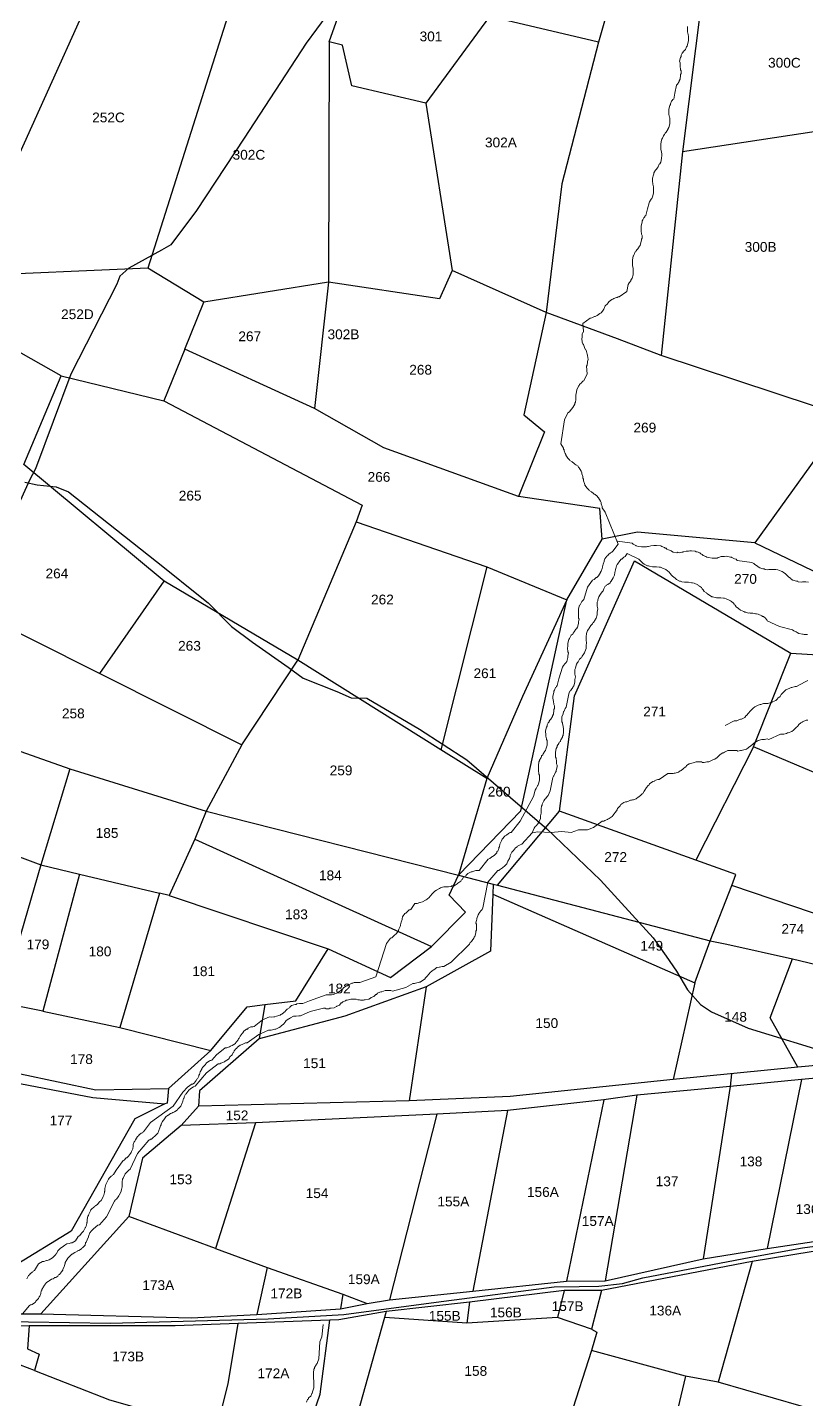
# Model space of a CAD drawing. Header units: inches. Extents: x -72 to 3350, y -615 to 1801.
# Drawn here: x 1417.4 to 1693, y 502.6 to 988.1 of the extents above; entities that cross this region are included whole.
import ezdxf
from ezdxf.enums import TextEntityAlignment as Align

# ---------------------------------------------------------------- set-up
doc = ezdxf.new("R2010")
doc.units = ezdxf.units.IN
doc.header["$LTSCALE"] = 15
doc.header["$MEASUREMENT"] = 0
for name, color, linetype in [('PLOT', 255, 'Continuous'), ('PLOT NO', 7, 'Continuous'), ('ROAD', 50, 'Continuous'), ('STREAM', 130, 'Continuous')]:
    doc.layers.add(name, color=color, linetype=linetype)
doc.styles.get("Standard").update_dxf_attribs({"font": 'arial.ttf'})

msp = doc.modelspace()

# ---------------------------------------------------------------- linework, layer by layer
at = {"layer": 'PLOT', "color": 0}
for points in [[(1728.92, 956.17), (1695.43, 854.18), (1641.6, 872.05), (1626.19, 877.9), (1600.93, 887.2), (1567.7, 902.04), (1563.16, 892.02), (1523.9, 897.9), (1479.81, 890.9), (1459.97, 902.92), (1394.92, 900.12), (1394.25, 899.43), (1353.3, 911.92), (1335.61, 912.68), (1301.44, 922.76), (1265.51, 933.02), (1225.94, 943.95), (1201.04, 949.88), (1221.44, 1012.3)], [(1442.89, 1006.29), (1394.92, 900.12)], [(1492.06, 1004.26), (1459.97, 902.92)], [(1558.35, 961.34), (1532.14, 967.41), (1528.86, 981.86), (1524.21, 982.98), (1531.46, 1003.68)], [(1624.46, 1000.62), (1619.49, 982.92), (1606.41, 932.69), (1600.93, 887.2)], [(1655.97, 998.58), (1649.11, 944.04), (1641.6, 872.05)], [(1619.49, 982.92), (1580.89, 991.93), (1558.35, 961.34), (1567.7, 902.04)], [(1524.21, 982.98), (1523.9, 897.9)], [(1728.92, 956.17), (1649.11, 944.04)], [(1523.9, 897.9), (1519.03, 853.25)], [(1674.74, 805.7), (1633.18, 809.54), (1620.69, 807.06), (1619.9, 817.9), (1591.08, 822.06), (1543.49, 839.3), (1519.03, 853.25), (1473.15, 874.29), (1479.81, 890.9)], [(1579.99, 722.3), (1563.71, 732.52), (1513.11, 764.25), (1465.82, 792.18), (1416.14, 833.43), (1429.3, 864.82), (1390.34, 886.91)], [(1600.93, 887.2), (1593.01, 850.97), (1600.28, 845), (1591.08, 822.06)], [(1473.15, 874.29), (1465.62, 855.99), (1535.81, 819), (1533.76, 813.1), (1579.91, 797.27), (1608.28, 785.54), (1620.69, 807.06)], [(1429.3, 864.82), (1465.62, 855.99)], [(1701.33, 842.75), (1674.74, 805.7), (1703.53, 791.86), (1724.58, 784.03), (1772.48, 797.5), (1798.9, 793.86), (1803.6, 795.71)], [(1533.76, 813.1), (1513.11, 764.25)], [(1579.91, 797.27), (1563.71, 732.52)], [(1658.92, 664.85), (1666.59, 684.42), (1667.99, 688.35), (1653.82, 693.47), (1605.61, 710.76), (1610.98, 751.57), (1632.21, 799.31), (1687.44, 766.67)], [(1443, 759.5), (1465.82, 792.18)], [(1394.62, 783.75), (1443, 759.5), (1493.26, 734.27), (1480.65, 710.75)], [(1569.9, 688.12), (1591.95, 710.92), (1608.28, 785.54), (1592.58, 751.33), (1579.99, 722.3), (1569.9, 688.12)], [(1493.26, 734.27), (1513.11, 764.25)], [(1734.77, 675.65), (1743.09, 704.42), (1674.21, 733.49), (1687.44, 766.67), (1723.89, 764.38)], [(1373.94, 746.43), (1432.48, 725.72), (1480.65, 710.75), (1569.9, 688.12), (1582.17, 684.98), (1583.72, 684.62), (1658.92, 664.85), (1664.86, 663.77), (1688.1, 658.51), (1727.48, 649.13)], [(1674.21, 733.49), (1653.82, 693.47)], [(1432.48, 725.72), (1422.12, 691.77), (1408, 642.93), (1401.55, 620.62)], [(1358.37, 715.56), (1338.63, 677.83), (1322.44, 646.15), (1401.55, 620.62), (1441.67, 612.2), (1467.35, 612.68), (1482.33, 626.04), (1495.1, 641.58), (1501.37, 642.41), (1512.4, 643.68), (1523.79, 662.03), (1545.86, 651.92), (1560.36, 662.84), (1572.41, 675.09), (1566.66, 681), (1569.9, 688.12)], [(1358.37, 715.56), (1422.12, 691.77), (1435.89, 688.46), (1464.11, 681.74)], [(1480.65, 710.75), (1476.63, 700.92), (1467.54, 680.92), (1464.11, 681.74), (1450.08, 634.23), (1482.33, 626.04)], [(1583.72, 684.62), (1605.61, 710.76)], [(1476.63, 700.92), (1560.36, 662.84)], [(1435.89, 688.46), (1422.9, 640.06), (1408, 642.93)], [(1582.17, 684.98), (1582.01, 681.42), (1581.23, 661.26)], [(1467.54, 680.92), (1523.79, 662.03)], [(1582.01, 681.42), (1653.5, 650.08), (1658.92, 664.85)], [(1731.02, 662.64), (1666.59, 684.42)], [(1581.23, 661.26), (1558.42, 648.57), (1529.67, 638.19), (1499.37, 630.26), (1478.31, 611.77), (1477.91, 606.36), (1471.83, 599.59), (1458.13, 587.95), (1453.34, 567.32), (1422.11, 532.88), (1475.33, 531.48), (1498.62, 532.68), (1528.15, 534.68), (1537.6, 536.54), (1545.52, 537.87), (1574.97, 540.92), (1608.16, 544.52), (1621.85, 544.63), (1656.45, 552.4), (1679.1, 556.08), (1774.13, 570.27)], [(1821.25, 598.12), (1774.09, 608.94), (1707.91, 621.82), (1689.95, 620.25), (1680.13, 637.7), (1688.1, 658.51)], [(1558.42, 648.57), (1552.45, 608.24)], [(1653.5, 650.08), (1645.8, 615.84)], [(1501.37, 642.41), (1499.37, 630.26)], [(1422.9, 640.06), (1450.08, 634.23)], [(1400.43, 617.14), (1440.56, 609.51), (1466.02, 607.18)], [(1790.5, 602.02), (1709.17, 617.45), (1691.22, 615.81), (1665.97, 613.36), (1632.94, 610.3), (1621.3, 608.69), (1587.22, 604.84), (1562.26, 603.53), (1498.15, 600.46), (1471.83, 599.59)], [(1689.95, 620.25), (1645.8, 615.84), (1588.19, 609.86), (1552.45, 608.24), (1477.91, 606.36)], [(1666.46, 617.89), (1665.97, 613.36)], [(1467.35, 612.68), (1466.87, 607.43), (1466.02, 607.18), (1455.36, 601.95), (1432.9, 562.17), (1412.52, 549.67), (1406.34, 537.94), (1405.64, 532.9), (1422.11, 532.88)], [(1665.97, 613.36), (1656.45, 552.4)], [(1691.22, 615.81), (1679.1, 556.08)], [(1621.3, 608.69), (1608.16, 544.52)], [(1632.94, 610.3), (1621.85, 544.63)], [(1562.26, 603.53), (1545.52, 537.87)], [(1587.22, 604.84), (1574.97, 540.92)], [(1498.15, 600.46), (1484.01, 556.07), (1453.34, 567.32)], [(1829.72, 564.03), (1828.09, 560.57), (1821.49, 561.14), (1774.94, 565.46), (1694.72, 554.85), (1673.76, 551.39), (1620.48, 541.13), (1607.27, 541.2), (1573.82, 537.03), (1544.37, 533.69), (1527.53, 530.81), (1492.01, 529.47), (1469.73, 528.7), (1418.08, 528.69), (1399.36, 528.56)], [(1484.01, 556.07), (1502.25, 549.36), (1498.62, 532.68)], [(1502.25, 549.36), (1529.05, 539.89), (1537.6, 536.54)], [(1673.76, 551.39), (1661.71, 508.8), (1650.23, 510.81), (1616.91, 519.98)], [(1529.05, 539.89), (1528.15, 534.68)], [(1620.48, 541.13), (1616.94, 527.46), (1618.8, 526.46), (1616.91, 519.98), (1609.26, 496.14), (1606.98, 483.37), (1605.18, 473.88), (1599.39, 454.83), (1598.17, 444.31), (1589.59, 418.98), (1582.89, 399.02), (1575.04, 401.75), (1565.1, 382.89), (1548.22, 388.46), (1533.46, 393.66)], [(1607.27, 541.2), (1604.92, 531.57)], [(1762.9, 540.16), (1733.46, 486.16), (1691.07, 500.2), (1661.71, 508.8)], [(1573.82, 537.03), (1572.82, 529.65)], [(1419.9, 512.86), (1446.41, 502.5), (1484.23, 491.73), (1514.15, 484.71), (1520.99, 504.49), (1524.4, 530.63)], [(1491.87, 529.45), (1488.37, 508.1), (1484.23, 491.73)], [(1544.37, 533.69), (1534.36, 498.36), (1529.67, 482.49), (1527.56, 471.57), (1522.67, 444.91), (1524.3, 428.06), (1525.66, 421.54), (1528.99, 413.53), (1499.15, 436.01)], [(1616.94, 527.46), (1604.92, 531.57), (1572.82, 529.65), (1543.84, 531.67)], [(1418.08, 528.69), (1417.45, 520.52), (1421.56, 518.68), (1419.9, 512.86), (1407.48, 517.57)], [(1650.23, 510.81), (1644.84, 487.94), (1642.38, 473.63), (1633.23, 452.92), (1626.23, 434.38)]]:
    msp.add_lwpolyline(points, dxfattribs=at)
at = {"layer": 'ROAD'}
for points in [[(1523.37, 992.42), (1516.03, 982.55), (1494.11, 948.85), (1477.28, 923.29), (1468.18, 911.18), (1464.81, 909.23), (1453.27, 902.93), (1450.16, 900.1), (1449.1, 897.26), (1432.83, 865.38), (1420.28, 831.86), (1418.18, 827.88), (1407.71, 804.84), (1384.47, 754.66), (1376.39, 739.89), (1371.3, 733.67), (1367.53, 728.59), (1364.72, 724.73), (1355.76, 713.56), (1353.48, 710.93), (1333.64, 679.25), (1320.29, 656.52), (1313.17, 644.46)], [(1416.47, 827.17), (1420.84, 826.21), (1427.55, 825.57), (1431.91, 823.76), (1465.93, 796.91), (1477.33, 787.65), (1481.37, 784.46), (1489.59, 776.12), (1497.04, 770.59), (1509.71, 761.76), (1514.96, 757.89), (1526.89, 753.1), (1532, 750.87), (1537.54, 750.76), (1556.1, 739.76), (1572.81, 728.91), (1601.17, 704.5), (1620.13, 686.39), (1638.78, 665.93), (1643.36, 659.44), (1646.98, 654.22), (1650.92, 647.52), (1655.52, 642.38), (1659.35, 639.72), (1672.34, 633.97), (1703.13, 624.59)], [(1390.8, 530.2), (1417.84, 530.12), (1446.79, 529.62), (1502.63, 531.13), (1529.3, 532.7), (1562.05, 537.09), (1603.78, 542.51), (1612.56, 542.61), (1619.58, 542.75), (1627.92, 543.71), (1635.08, 545.71), (1673.33, 552.92), (1691.61, 556.22), (1749.73, 564.09)]]:
    msp.add_lwpolyline(points, dxfattribs=at)
at = {"layer": 'STREAM', "color": 4, "lineweight": 0}
for points in [[(1417.22, 545.36), (1417.79, 546.49), (1418.16, 546.68), (1418.35, 547.06), (1419.11, 547.63), (1419.3, 547.82), (1419.49, 548.01), (1419.87, 548.2), (1421.38, 550.65), (1422.7, 551.41), (1423.27, 551.41), (1424.22, 551.79), (1424.4, 551.79), (1425.16, 551.98), (1426.3, 552.73), (1426.48, 552.92), (1426.67, 553.11), (1427.43, 553.87), (1427.62, 554.25), (1427.81, 554.44), (1428.19, 555.19), (1428.94, 555.95), (1429.13, 556.14), (1429.7, 556.52), (1430.65, 557.27), (1431.02, 557.46), (1431.4, 557.65), (1432.35, 557.84), (1432.73, 558.03), (1432.91, 558.03), (1433.29, 558.03), (1434.43, 558.79), (1435.37, 560.3), (1435.94, 560.68), (1436.51, 561.43), (1436.7, 561.62), (1437.26, 562.19), (1437.83, 563.32), (1438.02, 563.51), (1438.21, 563.89), (1438.4, 564.84), (1438.4, 565.22), (1438.59, 565.4), (1438.59, 566.35), (1438.78, 567.48), (1438.97, 567.67), (1439.16, 568.24), (1439.72, 569.38), (1439.91, 569.75), (1440.1, 569.94), (1440.86, 570.7), (1441.24, 570.89), (1441.42, 571.08), (1441.61, 571.27), (1442.18, 571.65), (1442.75, 572.4), (1442.94, 572.59), (1443.5, 572.97), (1444.07, 574.1), (1444.26, 574.48), (1444.45, 574.86), (1444.64, 575.81), (1444.64, 576.18), (1444.83, 576.37), (1444.83, 577.32), (1445.02, 578.26), (1445.21, 578.64), (1445.4, 579.21), (1445.96, 580.34), (1446.15, 580.53), (1446.34, 580.91), (1447.1, 581.67), (1447.48, 581.86), (1447.67, 582.05), (1447.85, 582.24), (1448.8, 583.75), (1451.26, 587.15), (1451.64, 587.34), (1452.39, 588.1), (1452.58, 588.1), (1453.15, 588.66), (1453.91, 589.61), (1454.09, 589.99), (1454.28, 590.37), (1454.66, 591.31), (1454.66, 591.69), (1454.85, 591.88), (1454.85, 592.83), (1455.23, 593.77), (1455.42, 593.96), (1455.61, 594.53), (1456.36, 595.66), (1456.74, 595.85), (1456.93, 596.23), (1457.69, 596.8), (1458.07, 596.99), (1458.26, 597.17), (1458.44, 597.36), (1460.9, 600.58), (1469.03, 606.44), (1472.44, 611.36), (1474.14, 613.25), (1474.71, 613.63), (1475.46, 614.19), (1475.84, 614.19), (1476.41, 614.57), (1477.17, 615.52), (1477.36, 615.9), (1477.54, 616.09), (1478.11, 617.03), (1478.11, 617.41), (1478.3, 617.6), (1478.49, 618.54), (1479.06, 619.49), (1479.06, 619.68), (1479.44, 620.25), (1480.38, 621.19), (1480.57, 621.38), (1480.76, 621.76), (1481.7, 622.33), (1482.08, 622.52), (1482.27, 622.52), (1482.65, 622.7), (1484.35, 624.6), (1487.38, 627.05), (1487.95, 627.05), (1488.89, 627.43), (1489.27, 627.62), (1489.84, 627.81), (1490.97, 628.57), (1491.16, 628.94), (1491.35, 629.13), (1491.92, 629.89), (1492.11, 630.27), (1492.29, 630.46), (1492.67, 631.21), (1493.43, 632.16), (1493.62, 632.35), (1494, 632.92), (1494.94, 633.67), (1495.32, 633.67), (1495.51, 634.05), (1496.46, 634.43), (1496.83, 634.43), (1497.21, 634.43), (1497.59, 634.62), (1500.62, 636.89), (1503.07, 638.02), (1503.64, 637.83), (1504.59, 638.02), (1504.96, 638.02), (1505.53, 638.21), (1506.86, 638.59), (1507.05, 638.78), (1507.42, 638.97), (1508.18, 639.54), (1508.56, 639.91), (1508.75, 640.1), (1509.31, 640.67), (1510.07, 641.24), (1510.26, 641.43), (1510.83, 641.99), (1512.15, 642.37), (1512.53, 642.37), (1512.72, 642.56), (1513.66, 642.75), (1514.04, 642.75), (1514.42, 642.75), (1514.8, 642.75), (1517.26, 643.7), (1523.12, 645.78), (1523.69, 645.78), (1524.63, 645.78), (1525.01, 645.78), (1525.58, 645.96), (1526.9, 646.34), (1527.09, 646.53), (1527.47, 646.72), (1528.23, 647.29), (1528.6, 647.48), (1528.79, 647.67), (1529.36, 648.42), (1530.31, 648.99), (1530.49, 648.99), (1531.06, 649.37), (1532.2, 649.94), (1532.57, 649.94), (1532.95, 650.13), (1533.9, 650.13), (1534.28, 650.13), (1534.65, 650.13), (1535.03, 650.13), (1540.71, 652.21), (1544.49, 663.93), (1545.81, 665.82), (1546.38, 666.01), (1547.14, 666.77), (1547.33, 666.96), (1547.89, 667.33), (1548.65, 668.47), (1548.65, 668.66), (1548.84, 669.04), (1549.22, 669.98), (1549.41, 670.36), (1549.41, 670.55), (1549.59, 671.49), (1549.97, 672.44), (1549.97, 672.63), (1550.16, 673.39), (1550.92, 674.52), (1551.3, 674.71), (1551.49, 674.9), (1552.24, 675.65), (1552.43, 675.84), (1552.81, 675.84), (1553, 676.03), (1554.51, 678.11), (1554.7, 678.11), (1555.27, 678.11), (1556.21, 678.49), (1556.4, 678.49), (1557.16, 678.68), (1558.29, 679.25), (1558.48, 679.44), (1558.86, 679.63), (1559.62, 680.38), (1559.81, 680.57), (1560, 680.76), (1560.56, 681.52), (1561.32, 682.27), (1561.51, 682.46), (1562.08, 682.84), (1563.21, 683.41), (1563.59, 683.6), (1563.78, 683.79), (1564.72, 683.98), (1565.1, 683.98), (1565.48, 683.98), (1565.86, 683.98), (1566.43, 683.98), (1567.37, 684.16), (1567.56, 684.35), (1568.32, 684.35), (1569.45, 685.11), (1569.64, 685.3), (1570.02, 685.49), (1570.77, 686.06), (1570.96, 686.43), (1571.15, 686.62), (1571.72, 687.38), (1572.48, 687.95), (1572.67, 688.14), (1573.23, 688.7), (1574.37, 689.27), (1574.75, 689.27), (1574.94, 689.46), (1576.07, 689.84), (1576.26, 689.84), (1576.64, 689.84), (1577.02, 689.84), (1577.2, 689.84), (1580.42, 693.81), (1580.99, 694), (1581.74, 694.57), (1581.93, 694.75), (1582.5, 695.13), (1583.44, 696.08), (1583.44, 696.46), (1583.82, 696.65), (1584.2, 697.59), (1584.2, 697.97), (1584.39, 698.16), (1584.58, 699.1), (1584.96, 700.05), (1585.15, 700.24), (1585.34, 700.81), (1586.28, 701.94), (1586.47, 702.13), (1586.85, 702.32), (1587.61, 702.89), (1587.98, 703.08), (1588.17, 703.26), (1588.55, 703.26), (1591.77, 707.24), (1596.49, 715.93), (1597.06, 718.2), (1597.44, 718.77), (1597.82, 719.72), (1598.01, 719.91), (1598.2, 720.47), (1598.57, 721.8), (1598.57, 722.18), (1598.57, 722.36), (1598.57, 723.5), (1598.38, 723.88), (1598.38, 724.07), (1598.2, 725.01), (1598.2, 725.96), (1598.2, 726.34), (1598.2, 726.9), (1598.38, 728.23), (1598.57, 728.61), (1598.57, 728.79), (1599.14, 729.74), (1599.33, 730.12), (1599.33, 730.31), (1599.71, 730.69), (1599.9, 731.06), (1600.46, 732.01), (1600.65, 732.2), (1600.84, 732.77), (1601.22, 734.09), (1601.22, 734.47), (1601.22, 734.85), (1601.22, 735.79), (1601.03, 736.17), (1601.03, 736.36), (1600.84, 737.3), (1600.84, 738.25), (1600.65, 738.63), (1600.65, 739.2), (1601.03, 740.52), (1601.22, 740.9), (1601.22, 741.28), (1601.6, 742.03), (1601.98, 742.41), (1601.98, 742.6), (1602.17, 742.98), (1602.54, 743.36), (1603.11, 744.3), (1603.11, 744.49), (1603.49, 745.06), (1603.68, 746.38), (1603.68, 746.76), (1603.87, 747.14), (1603.87, 748.08), (1603.68, 748.46), (1603.68, 748.65), (1603.49, 749.6), (1603.3, 750.73), (1603.3, 750.92), (1603.3, 751.49), (1603.68, 752.81), (1603.68, 753.19), (1603.87, 753.57), (1604.25, 754.51), (1604.44, 754.7), (1604.63, 754.89), (1604.81, 755.27), (1605.38, 757.54), (1606.71, 761.7), (1607.08, 762.27), (1607.65, 763.02), (1607.84, 763.21), (1608.22, 763.78), (1608.6, 765.1), (1608.6, 765.48), (1608.6, 765.67), (1608.79, 766.8), (1608.6, 767.18), (1608.6, 767.37), (1608.41, 768.32), (1608.6, 769.26), (1608.6, 769.64), (1608.6, 770.21), (1608.97, 771.53), (1609.16, 771.91), (1609.35, 772.1), (1609.73, 773.05), (1610.11, 773.23), (1610.3, 773.42), (1610.49, 773.8), (1610.87, 774.18), (1611.43, 775.13), (1611.62, 775.31), (1612, 775.88), (1612.38, 777.21), (1612.38, 777.4), (1612.38, 777.77), (1612.57, 778.72), (1612.38, 779.1), (1612.38, 779.48), (1612.38, 780.42), (1612.38, 781.37), (1612.38, 781.56), (1612.38, 782.31), (1612.76, 783.64), (1612.95, 783.82), (1613.13, 784.2), (1613.51, 784.96), (1613.89, 785.34), (1614.08, 785.53), (1614.27, 785.72), (1615.59, 790.07), (1617.3, 792.52), (1617.86, 792.71), (1618.62, 793.47), (1618.81, 793.47), (1619.38, 794.04), (1620.13, 795.17), (1620.13, 795.36), (1620.32, 795.74), (1620.7, 796.68), (1620.89, 797.06), (1620.89, 797.25), (1621.08, 798.2), (1621.46, 799.14), (1621.46, 799.33), (1621.64, 800.09), (1622.4, 801.03), (1622.78, 801.22), (1622.97, 801.6), (1623.72, 802.17), (1624.1, 802.36), (1624.29, 802.55), (1624.48, 802.74), (1626.37, 805.19), (1621.83, 816.54), (1620.7, 818.05), (1620.7, 818.62), (1620.32, 819.57), (1620.32, 819.94), (1620.13, 820.51), (1619.38, 821.65), (1619.19, 821.84), (1619, 822.21), (1618.24, 822.78), (1617.86, 822.97), (1617.67, 823.16), (1616.92, 823.73), (1616.16, 824.29), (1615.97, 824.48), (1615.4, 825.05), (1614.65, 826.18), (1614.65, 826.37), (1614.46, 826.75), (1614.08, 827.7), (1614.08, 828.08), (1614.08, 828.27), (1613.89, 828.64), (1613.89, 829.21), (1613.51, 830.16), (1613.51, 830.53), (1613.32, 831.1), (1612.57, 832.24), (1612.38, 832.43), (1612.19, 832.8), (1611.43, 833.37), (1611.05, 833.56), (1610.87, 833.75), (1610.11, 834.32), (1609.35, 834.88), (1609.16, 835.07), (1608.6, 835.64), (1607.84, 836.78), (1607.84, 836.96), (1607.65, 837.34), (1607.27, 838.29), (1607.27, 838.67), (1607.08, 838.86), (1607.08, 839.23), (1606.14, 840.75), (1607.46, 849.26), (1608.6, 851.71), (1609.16, 852.09), (1609.73, 852.85), (1609.92, 853.04), (1610.3, 853.61), (1611.05, 854.74), (1611.05, 855.12), (1611.24, 855.5), (1611.43, 856.44), (1611.43, 856.82), (1611.43, 857.01), (1611.43, 857.96), (1611.62, 859.09), (1611.62, 859.28), (1611.81, 859.85), (1612.38, 861.17), (1612.57, 861.36), (1612.76, 861.74), (1613.51, 862.49), (1613.7, 862.68), (1613.89, 862.87), (1614.27, 863.06), (1615.4, 865.52), (1615.22, 868.17), (1615.4, 868.55), (1615.59, 869.68), (1615.59, 869.87), (1615.78, 870.63), (1615.59, 871.95), (1615.59, 872.14), (1615.4, 872.52), (1615.22, 873.46), (1615.03, 873.84), (1614.84, 874.03), (1614.46, 874.79), (1614.08, 875.92), (1613.89, 876.11), (1613.7, 876.68), (1613.51, 878), (1613.7, 878.38), (1613.7, 878.76), (1613.7, 879.7), (1613.89, 880.08), (1614.08, 880.27), (1614.08, 880.65), (1613.89, 883.3), (1616.54, 885.19), (1617.11, 885.38), (1618.05, 885.75), (1618.24, 885.75), (1619, 886.13), (1619.94, 886.89), (1620.32, 887.08), (1620.51, 887.27), (1621.08, 888.02), (1621.27, 888.4), (1621.46, 888.59), (1621.83, 889.54), (1622.59, 890.29), (1622.78, 890.48), (1623.16, 891.05), (1624.1, 891.81), (1624.48, 891.99), (1624.86, 892.18), (1625.81, 892.56), (1625.99, 892.56), (1626.37, 892.75), (1626.75, 892.75), (1629.4, 894.64), (1629.97, 897.1), (1630.34, 897.67), (1630.91, 898.42), (1630.91, 898.61), (1631.29, 899.37), (1631.67, 900.5), (1631.67, 900.88), (1631.67, 901.26), (1631.67, 902.21), (1631.67, 902.58), (1631.67, 902.96), (1631.48, 903.72), (1631.48, 904.85), (1631.48, 905.04), (1631.48, 905.8), (1631.67, 907.12), (1631.86, 907.31), (1632.05, 907.69), (1632.42, 908.64), (1632.61, 908.83), (1632.8, 909.01), (1632.99, 909.39), (1633.37, 909.77), (1633.94, 910.72), (1634.13, 910.91), (1634.32, 911.47), (1634.69, 912.8), (1634.69, 913.17), (1634.88, 913.55), (1634.88, 914.5), (1634.69, 914.88), (1634.69, 915.07), (1634.5, 916.01), (1634.5, 916.96), (1634.5, 917.34), (1634.5, 917.9), (1634.88, 919.23), (1634.88, 919.6), (1635.07, 919.98), (1635.45, 920.74), (1635.83, 921.12), (1635.83, 921.31), (1636.21, 921.5), (1636.77, 923.95), (1637.34, 926.03), (1637.53, 926.41), (1638.1, 927.36), (1638.29, 927.55), (1638.48, 928.11), (1638.85, 929.44), (1638.85, 929.82), (1638.85, 930.19), (1638.85, 931.14), (1638.85, 931.52), (1638.85, 931.71), (1638.66, 932.65), (1638.48, 933.79), (1638.48, 933.98), (1638.48, 934.73), (1638.85, 935.87), (1639.04, 936.25), (1639.04, 936.62), (1639.61, 937.57), (1639.8, 937.76), (1639.99, 937.95), (1640.18, 938.33), (1640.56, 938.7), (1640.93, 939.65), (1641.12, 939.84), (1641.5, 940.41), (1641.69, 941.73), (1641.69, 942.11), (1641.88, 942.49), (1641.88, 943.43), (1641.69, 943.81), (1641.69, 944), (1641.5, 944.95), (1641.5, 945.89), (1641.5, 946.27), (1641.5, 946.84), (1641.69, 948.16), (1641.88, 948.54), (1642.07, 948.92), (1642.45, 949.67), (1642.64, 950.05), (1642.82, 950.24), (1643.01, 950.62), (1643.39, 951), (1643.96, 951.94), (1643.96, 952.13), (1644.34, 952.7), (1644.72, 954.02), (1644.72, 954.4), (1644.72, 954.59), (1644.72, 955.72), (1644.72, 956.1), (1644.53, 956.29), (1644.34, 957.24), (1644.34, 958.18), (1644.34, 958.56), (1644.34, 959.13), (1644.72, 960.45), (1644.91, 960.83), (1644.91, 961.02), (1645.28, 961.96), (1645.66, 962.34), (1645.66, 962.53), (1646.04, 962.72), (1646.42, 964.8), (1646.99, 967.64), (1647.36, 968.02), (1647.93, 968.96), (1647.93, 969.15), (1648.31, 969.72), (1648.5, 971.04), (1648.5, 971.42), (1648.69, 971.8), (1648.69, 972.74), (1648.5, 973.12), (1648.5, 973.31), (1648.31, 974.26), (1648.31, 975.2), (1648.31, 975.58), (1648.12, 976.15), (1648.5, 977.47), (1648.69, 977.85), (1648.69, 978.23), (1649.07, 978.98), (1649.44, 979.36), (1649.44, 979.55), (1649.82, 979.93), (1650.2, 980.31), (1650.58, 981.25), (1650.77, 981.44), (1650.96, 982.01), (1651.33, 983.33), (1651.33, 983.71), (1651.33, 984.09), (1651.33, 985.04), (1651.15, 985.41), (1651.15, 985.6), (1650.96, 986.55), (1650.96, 987.49), (1650.96, 987.87), (1650.96, 988.44)], [(1626.18, 806.33), (1631.29, 805.57), (1631.67, 805.19), (1632.61, 804.82), (1632.8, 804.63), (1633.56, 804.44), (1634.69, 804.25), (1635.07, 804.25), (1635.45, 804.25), (1636.4, 804.25), (1636.77, 804.44), (1637.15, 804.44), (1637.91, 804.63), (1639.04, 804.82), (1639.23, 804.82), (1639.99, 804.82), (1641.31, 804.63), (1641.5, 804.63), (1641.88, 804.44), (1642.82, 804.06), (1643.01, 803.87), (1643.39, 803.87), (1643.58, 803.49), (1644.15, 803.3), (1645.09, 802.92), (1645.28, 802.74), (1645.85, 802.36), (1647.17, 802.17), (1647.55, 802.36), (1647.93, 802.17), (1648.88, 802.36), (1649.25, 802.36), (1649.44, 802.55), (1650.39, 802.74), (1651.33, 802.74), (1651.71, 802.92), (1652.28, 802.92), (1653.6, 802.74), (1653.98, 802.55), (1654.36, 802.55), (1655.31, 802.17), (1655.5, 801.98), (1655.68, 801.79), (1656.06, 801.6), (1656.44, 801.22), (1657.39, 800.84), (1657.76, 800.66), (1658.33, 800.47), (1659.66, 800.28), (1660.03, 800.28), (1660.22, 800.28), (1661.36, 800.28), (1661.74, 800.47), (1661.92, 800.47), (1662.87, 800.84), (1663.82, 800.84), (1664.01, 800.84), (1664.76, 801.03), (1666.09, 800.66), (1666.46, 800.66), (1666.65, 800.47), (1667.6, 800.09), (1667.98, 799.9), (1668.17, 799.9), (1668.54, 799.52), (1673.65, 798.76), (1674.41, 798.39), (1674.78, 798.01), (1675.73, 797.44), (1675.92, 797.25), (1676.49, 796.87), (1677.62, 796.49), (1678, 796.49), (1678.38, 796.31), (1679.32, 796.12), (1679.7, 796.31), (1680.08, 796.31), (1680.84, 796.31), (1681.97, 796.31), (1682.16, 796.31), (1682.92, 796.12), (1684.05, 795.74), (1684.43, 795.55), (1684.81, 795.36), (1685.56, 794.79), (1685.75, 794.6), (1685.94, 794.41), (1686.32, 794.04), (1686.7, 793.66), (1687.45, 793.09), (1687.64, 792.9), (1688.21, 792.52), (1689.53, 792.15), (1689.91, 792.15), (1690.1, 791.96), (1691.24, 791.77), (1691.61, 791.96), (1691.8, 791.96), (1692.75, 791.96), (1693.7, 791.77)], [(1693.32, 773.23), (1692.18, 773.23), (1691.8, 773.42), (1691.61, 773.42), (1690.29, 773.61), (1689.72, 773.99), (1689.35, 774.18), (1688.59, 774.56), (1688.02, 774.94), (1683.48, 776.07), (1679.13, 778.15), (1678.94, 778.53), (1678.76, 778.72), (1678.57, 778.91), (1677.81, 779.66), (1677.43, 779.66), (1677.24, 779.85), (1675.92, 780.42), (1675.35, 780.61), (1674.97, 780.61), (1674.03, 780.8), (1673.08, 780.8), (1672.89, 780.99), (1672.51, 780.8), (1671.57, 781.18), (1671.19, 781.18), (1670.81, 781.37), (1669.68, 781.93), (1669.11, 782.31), (1668.92, 782.5), (1668.17, 783.07), (1667.79, 783.64), (1667.6, 783.82), (1667.41, 784.01), (1667.22, 784.39), (1666.46, 784.96), (1666.09, 785.15), (1665.9, 785.34), (1664.57, 785.9), (1664.01, 786.09), (1663.63, 786.09), (1662.68, 786.28), (1661.74, 786.28), (1661.55, 786.28), (1661.17, 786.28), (1660.22, 786.47), (1659.84, 786.66), (1659.47, 786.66), (1658.33, 787.42), (1657.76, 787.8), (1657.58, 787.99), (1656.82, 788.55), (1656.44, 789.12), (1656.25, 789.31), (1656.06, 789.5), (1655.87, 789.88), (1655.12, 790.44), (1654.74, 790.63), (1654.55, 790.82), (1653.23, 791.39), (1652.66, 791.58), (1652.28, 791.58), (1651.33, 791.77), (1650.39, 791.77), (1650.2, 791.77), (1649.82, 791.77), (1648.88, 791.96), (1648.5, 792.15), (1648.12, 792.15), (1646.99, 792.71), (1646.42, 793.28), (1646.23, 793.47), (1645.47, 794.04), (1645.09, 794.41), (1644.91, 794.79), (1644.72, 794.98), (1644.53, 795.17), (1643.77, 795.93), (1643.39, 796.12), (1643.2, 796.31), (1641.88, 796.87), (1641.31, 797.06), (1640.93, 797.06), (1639.99, 797.25), (1639.04, 797.25), (1638.85, 797.25), (1638.48, 797.25), (1637.53, 797.44), (1637.15, 797.63), (1636.77, 797.63), (1635.64, 798.2), (1635.07, 798.58), (1634.88, 798.76), (1634.13, 799.52), (1633.75, 799.9), (1629.59, 801.98), (1628.83, 800.84), (1628.45, 800.66), (1627.7, 799.9), (1627.51, 799.9), (1626.94, 799.33), (1626.18, 798.2), (1625.99, 798.01), (1625.81, 797.63), (1625.62, 796.68), (1625.43, 796.31), (1625.43, 796.12), (1625.24, 795.17), (1625.05, 794.23), (1624.86, 793.85), (1624.67, 793.28), (1623.91, 792.15), (1623.72, 791.96), (1623.54, 791.58), (1622.78, 791.01), (1622.4, 790.82), (1622.21, 790.63), (1621.83, 790.44), (1621.27, 789.5), (1621.08, 788.74), (1620.7, 788.36), (1620.13, 787.61), (1619.94, 787.23), (1619.56, 786.66), (1619.19, 785.53), (1619.19, 785.15), (1619, 784.77), (1619, 783.82), (1619, 783.45), (1619, 783.26), (1619.19, 782.31), (1619, 781.18), (1619, 780.99), (1619, 780.23), (1618.62, 779.1), (1618.43, 778.72), (1618.24, 778.53), (1617.67, 777.58), (1617.48, 777.4), (1617.3, 777.02), (1617.11, 776.83), (1616.73, 776.45), (1616.16, 775.5), (1615.97, 775.31), (1615.59, 774.75), (1615.22, 773.61), (1615.22, 773.23), (1615.03, 772.86), (1615.03, 771.91), (1615.03, 771.53), (1615.03, 771.15), (1615.22, 770.4), (1615.03, 769.26), (1615.03, 769.07), (1615.03, 768.32), (1614.65, 767.18), (1614.46, 766.8), (1614.27, 766.43), (1613.7, 765.67), (1613.51, 765.29), (1613.32, 765.1), (1613.13, 764.91), (1612.76, 764.54), (1612.19, 763.59), (1612, 763.4), (1611.62, 762.83), (1611.24, 761.51), (1611.24, 761.32), (1611.05, 760.94), (1611.05, 760), (1611.05, 759.62), (1611.05, 759.24), (1611.24, 758.3), (1611.05, 757.35), (1611.05, 757.16), (1611.05, 756.4), (1610.68, 755.08), (1610.49, 754.89), (1610.3, 754.51), (1609.73, 753.76), (1609.54, 753.38), (1609.35, 753.19), (1609.16, 753), (1608.97, 752.24), (1608.03, 747.52), (1607.65, 747.14), (1607.27, 746.19), (1607.08, 746), (1606.89, 745.25), (1606.52, 744.11), (1606.52, 743.73), (1606.52, 743.36), (1606.52, 742.41), (1606.71, 742.03), (1606.71, 741.65), (1606.89, 740.9), (1607.08, 739.76), (1607.08, 739.57), (1607.08, 738.82), (1606.89, 737.49), (1606.71, 737.3), (1606.71, 736.93), (1606.14, 735.98), (1605.95, 735.79), (1605.95, 735.41), (1605.57, 735.22), (1605.38, 734.66), (1604.81, 733.9), (1604.81, 733.52), (1604.44, 732.95), (1604.25, 731.63), (1604.25, 731.25), (1604.25, 731.06), (1604.25, 729.93), (1604.44, 729.55), (1604.44, 729.36), (1604.63, 728.42), (1604.63, 727.47), (1604.81, 727.09), (1604.81, 726.52), (1604.44, 725.2), (1604.44, 724.82), (1604.25, 724.63), (1603.87, 723.69), (1603.68, 723.31), (1603.49, 723.12), (1603.3, 722.74), (1602.36, 718.02), (1601.6, 716.31), (1601.22, 715.93), (1600.65, 715.18), (1600.46, 714.99), (1600.09, 714.42), (1599.52, 713.29), (1599.52, 712.91), (1599.33, 712.53), (1599.14, 711.59), (1599.14, 711.21), (1599.14, 711.02), (1599.14, 710.07), (1598.95, 709.13), (1598.95, 708.75), (1598.95, 708.18), (1598.38, 706.86), (1598.2, 706.67), (1598.01, 706.29), (1597.44, 705.53), (1597.06, 705.34), (1596.87, 705.16), (1596.68, 704.78), (1595.93, 703.08)], [(1693.51, 756.97), (1692.56, 756.59), (1689.53, 754.89), (1688.97, 754.89), (1687.83, 754.51), (1687.64, 754.51), (1687.08, 754.32), (1685.75, 753.76), (1685.56, 753.57), (1685.37, 753.38), (1684.62, 752.62), (1684.24, 752.24), (1684.05, 752.05), (1683.67, 751.3), (1682.92, 750.73), (1682.73, 750.54), (1682.16, 749.97), (1681.02, 749.41), (1680.65, 749.22), (1680.46, 749.22), (1679.32, 748.84), (1678.94, 748.84), (1678.76, 748.84), (1678.38, 748.84), (1677.81, 748.84), (1676.86, 748.46), (1676.68, 748.46), (1675.92, 748.27), (1674.78, 747.71), (1674.6, 747.52), (1674.22, 747.33), (1673.46, 746.57), (1673.27, 746.38), (1673.08, 746.19), (1672.51, 745.44), (1671.76, 744.68), (1671.57, 744.49), (1671.19, 743.92), (1670.06, 743.36), (1669.68, 743.36), (1669.3, 743.17), (1668.35, 742.79), (1667.98, 742.79), (1667.79, 742.79), (1667.41, 742.79), (1664.19, 741.09)], [(1693.51, 742.98), (1692.94, 742.98), (1691.61, 742.41), (1691.43, 742.22), (1691.05, 742.03), (1690.29, 741.46), (1690.1, 741.09), (1689.91, 740.9), (1689.35, 740.33), (1688.59, 739.57), (1688.4, 739.38), (1687.83, 739.01), (1686.51, 738.44), (1686.32, 738.44), (1685.94, 738.25), (1685, 738.06), (1684.62, 738.06), (1684.24, 738.06), (1683.86, 738.06), (1679.7, 736.17), (1679.13, 736.36), (1678.19, 736.17), (1677.81, 736.17), (1677.24, 736.17), (1675.92, 735.79), (1675.54, 735.6), (1675.35, 735.41), (1674.41, 734.85), (1674.22, 734.66), (1674.03, 734.47), (1673.27, 733.9), (1672.51, 733.33), (1672.33, 733.14), (1671.76, 732.77), (1670.43, 732.39), (1670.06, 732.2), (1669.68, 732.2), (1668.73, 732.01), (1668.35, 732.2), (1668.17, 732.2), (1667.79, 732.2), (1667.22, 732.2), (1666.09, 732.2), (1665.9, 732.2), (1665.14, 732.2), (1664.01, 731.63), (1663.63, 731.44), (1663.44, 731.44), (1662.49, 730.87), (1662.3, 730.69), (1662.11, 730.5), (1661.36, 729.74), (1660.6, 729.17), (1660.41, 729.17), (1659.66, 728.79), (1658.52, 728.23), (1658.14, 728.23), (1657.76, 728.23), (1656.82, 728.04), (1656.44, 728.04), (1656.25, 728.04), (1655.87, 728.23), (1655.31, 728.23), (1654.17, 728.23), (1653.98, 728.23), (1653.23, 728.04), (1652.09, 727.66), (1651.71, 727.47), (1651.52, 727.47), (1650.58, 726.9), (1650.39, 726.52), (1650.2, 726.52), (1649.44, 725.77), (1648.69, 725.2), (1648.31, 725.01), (1647.74, 724.63), (1646.61, 724.26), (1646.23, 724.26), (1645.85, 724.07), (1644.91, 724.07), (1644.53, 724.07), (1644.34, 724.07), (1643.96, 724.07), (1640.93, 721.99), (1640.37, 721.99), (1639.42, 721.61), (1639.23, 721.42), (1638.66, 721.23), (1637.53, 720.47), (1637.34, 720.1), (1636.96, 719.91), (1636.4, 719.15), (1636.21, 718.77), (1636.02, 718.58), (1635.64, 717.83), (1635.07, 717.07), (1634.88, 716.88), (1634.32, 716.31), (1633.37, 715.56), (1632.99, 715.37), (1632.8, 715.18), (1631.86, 714.8), (1631.48, 714.8), (1631.1, 714.61), (1630.72, 714.61), (1630.34, 714.42), (1629.4, 714.04), (1629.02, 714.04), (1628.45, 713.85), (1627.32, 713.1), (1627.13, 712.72), (1626.94, 712.53), (1626.18, 711.77), (1625.99, 711.4), (1625.99, 711.21), (1625.43, 710.45), (1624.86, 709.69), (1624.67, 709.32), (1624.29, 708.94), (1623.16, 708.18), (1622.78, 707.99), (1622.59, 707.8), (1621.64, 707.42), (1621.27, 707.24), (1621.08, 707.24), (1620.7, 707.24), (1617.67, 704.97), (1615.59, 704.21), (1612.38, 704.21), (1609.73, 703.26), (1606.52, 703.64), (1602.54, 703.26), (1598.01, 703.45), (1595.93, 703.08), (1592.33, 699.1), (1591.77, 698.92), (1590.82, 698.35), (1590.63, 698.16), (1590.06, 697.78), (1589.31, 696.83), (1589.12, 696.65), (1588.74, 696.27), (1588.36, 695.32), (1588.17, 695.13), (1588.17, 694.75), (1587.98, 694), (1587.42, 693.05), (1587.23, 692.86), (1587.04, 692.11), (1586.09, 691.16), (1585.71, 690.97), (1585.53, 690.78), (1584.77, 690.22), (1584.39, 690.03), (1584.2, 689.84), (1583.82, 689.84), (1580.23, 685.68), (1578.53, 676.6), (1578.34, 676.03), (1577.96, 675.65), (1577.39, 674.9), (1577.2, 674.71), (1576.83, 674.14), (1576.45, 672.82), (1576.45, 672.44), (1576.26, 672.25), (1576.07, 671.12), (1576.26, 670.74), (1576.26, 670.55), (1576.26, 669.6), (1576.26, 668.66), (1576.07, 668.28), (1576.07, 667.71), (1575.69, 666.39), (1575.5, 666.2), (1575.31, 665.82), (1574.75, 665.06), (1574.56, 664.69), (1574.37, 664.5), (1573.99, 664.31), (1573.8, 663.74), (1567.37, 657.31), (1564.72, 655.8), (1564.16, 655.8), (1563.21, 655.61), (1563.02, 655.61), (1562.26, 655.42), (1561.13, 654.66), (1560.94, 654.47), (1560.56, 654.29), (1559.81, 653.53), (1559.62, 653.34), (1559.43, 653.15), (1558.86, 652.39), (1558.1, 651.64), (1558.1, 651.45), (1557.54, 651.07), (1556.4, 650.31), (1556.02, 650.31), (1555.65, 650.13), (1554.7, 649.94), (1554.32, 649.75), (1554.13, 649.75), (1553.75, 649.75), (1551.3, 648.42), (1546.57, 647.1), (1546, 647.29), (1544.87, 647.29), (1544.68, 647.29), (1543.92, 647.29), (1542.79, 646.91), (1542.41, 646.91), (1542.03, 646.72), (1541.27, 646.34), (1540.9, 645.96), (1540.71, 645.96), (1539.95, 645.21), (1539, 644.83), (1538.82, 644.64), (1538.25, 644.26), (1536.92, 644.07), (1536.55, 644.07), (1536.36, 643.88), (1535.22, 643.88), (1534.84, 644.07), (1534.65, 644.07), (1534.28, 644.07), (1533.71, 644.26), (1532.76, 644.26), (1532.39, 644.26), (1531.82, 644.26), (1530.49, 643.88), (1530.12, 643.88), (1529.93, 643.7), (1528.98, 643.32), (1528.6, 642.94), (1528.41, 642.94), (1527.85, 642.18), (1526.9, 641.8), (1526.71, 641.62), (1525.96, 641.24), (1524.82, 641.05), (1524.44, 641.05), (1524.06, 640.86), (1523.12, 640.86), (1522.74, 641.05), (1522.36, 641.05), (1522.17, 641.05), (1517.45, 639.91), (1514.04, 638.4), (1513.47, 638.4), (1512.53, 638.21), (1512.34, 638.21), (1511.58, 638.21), (1510.45, 637.64), (1510.07, 637.45), (1509.88, 637.27), (1508.94, 636.7), (1508.75, 636.32), (1508.56, 636.13), (1507.99, 635.37), (1507.23, 634.81), (1507.05, 634.62), (1506.48, 634.24), (1505.34, 633.67), (1504.96, 633.67), (1504.59, 633.48), (1503.64, 633.29), (1503.26, 633.29), (1503.07, 633.29), (1502.7, 633.29), (1499.29, 631.78), (1495.13, 628.76), (1494.56, 628.76), (1493.62, 628.38), (1493.43, 628.19), (1492.67, 628), (1491.73, 627.24), (1491.35, 626.86), (1491.16, 626.68), (1490.59, 625.92), (1490.4, 625.54), (1490.21, 625.35), (1489.84, 624.6), (1489.08, 623.84), (1488.89, 623.46), (1488.51, 623.08), (1487.38, 622.33), (1487.19, 622.14), (1486.81, 621.95), (1485.86, 621.57), (1485.49, 621.38), (1485.3, 621.38), (1484.92, 621.38), (1480.76, 618.17), (1476.79, 613.44), (1476.22, 613.25), (1475.27, 612.68), (1475.09, 612.49), (1474.52, 612.11), (1473.76, 611.17), (1473.57, 610.79), (1473.38, 610.6), (1472.82, 609.66), (1472.82, 609.28), (1472.63, 609.09), (1472.44, 608.14), (1472.06, 607.2), (1471.87, 607.01), (1471.68, 606.44), (1470.74, 605.5), (1470.55, 605.31), (1470.36, 604.93), (1469.41, 604.36), (1469.03, 604.17), (1468.85, 604.17), (1468.47, 603.98), (1468.09, 603.79), (1467.14, 603.04), (1466.95, 603.04), (1466.39, 602.66), (1465.63, 601.52), (1465.44, 601.34), (1465.25, 600.96), (1464.68, 600.2), (1464.68, 599.82), (1464.5, 599.44), (1464.31, 598.69), (1463.93, 597.74), (1463.74, 597.36), (1463.55, 596.8), (1462.6, 595.85), (1462.42, 595.66), (1462.04, 595.47), (1461.28, 594.72), (1460.9, 594.72), (1460.71, 594.53), (1460.34, 594.34), (1456.36, 589.61), (1453.72, 584.13), (1453.34, 583.75), (1452.58, 582.99), (1452.39, 582.8), (1452.01, 582.42), (1451.45, 581.1), (1451.26, 580.91), (1451.07, 580.53), (1450.88, 579.59), (1450.88, 579.21), (1450.88, 578.83), (1450.88, 577.89), (1450.69, 576.94), (1450.69, 576.75), (1450.5, 575.99), (1449.93, 574.86), (1449.75, 574.67), (1449.56, 574.29), (1448.99, 573.54), (1448.61, 573.35), (1448.42, 573.16), (1448.23, 572.78), (1445.4, 567.3), (1442.94, 564.46), (1442.37, 564.27), (1441.61, 563.7), (1441.42, 563.51), (1440.86, 563.14), (1439.91, 562), (1439.72, 561.81), (1439.53, 561.62), (1439.16, 560.68), (1438.97, 560.3), (1438.97, 560.11), (1438.59, 559.16), (1438.21, 558.22), (1438.02, 558.03), (1437.83, 557.27), (1436.89, 556.33), (1436.7, 556.14), (1436.51, 555.95), (1435.56, 555.38), (1435.18, 555.19), (1434.99, 555), (1434.62, 554.81), (1434.24, 554.63), (1433.29, 554.06), (1433.1, 554.06), (1432.54, 553.49), (1431.59, 552.55), (1431.59, 552.36), (1431.4, 551.98), (1430.83, 551.03), (1430.83, 550.65), (1430.65, 550.47), (1430.46, 549.52), (1429.89, 548.76), (1429.89, 548.38), (1429.51, 547.82), (1428.75, 546.87), (1428.38, 546.68), (1428.19, 546.3), (1427.43, 545.74), (1427.05, 545.74), (1426.86, 545.55), (1426.48, 545.36), (1425.92, 545.17), (1425.16, 544.6), (1424.78, 544.41), (1424.22, 544.04), (1423.46, 543.09), (1423.27, 542.71), (1423.08, 542.52), (1422.51, 541.58), (1422.51, 541.2), (1422.32, 541.01), (1422.14, 540.06), (1421.76, 539.12), (1421.57, 538.93), (1421.38, 538.36), (1420.43, 537.42), (1420.24, 537.04), (1419.87, 536.85), (1419.11, 536.28), (1418.73, 536.09), (1418.54, 536.09), (1418.16, 535.9), (1415.71, 532.88)], [(1516.12, 501.68), (1516.5, 502.62), (1516.88, 502.81), (1516.88, 503.19), (1517.26, 503.38), (1517.64, 503.76), (1518.01, 504.7), (1518.2, 504.89), (1518.39, 505.65), (1518.77, 506.78), (1518.77, 507.16), (1518.77, 507.54), (1518.77, 508.48), (1518.77, 508.86), (1518.77, 509.24), (1518.58, 510), (1518.58, 511.13), (1518.58, 511.32), (1518.58, 512.08), (1518.77, 513.4), (1518.96, 513.59), (1518.96, 513.97), (1519.53, 514.91), (1519.72, 515.1), (1519.9, 515.29), (1520.09, 515.67), (1520.47, 516.99), (1520.85, 523.04), (1521.61, 524.75), (1521.98, 529.1)]]:
    msp.add_lwpolyline(points, dxfattribs=at)

# ---------------------------------------------------------------- texts
at = {"layer": 'PLOT NO'}
for s, p in [('301', (1560.18, 984.9)), ('300C', (1685.2, 975.58)), ('252C', (1446.1, 956.23)), ('302A', (1584.92, 947.38)), ('302C', (1495.77, 943.02)), ('300B', (1676.79, 910.42)), ('252D', (1435.1, 886.59)), ('267', (1496.08, 878.79)), ('302B', (1529.22, 879.5)), ('268', (1556.52, 866.96)), ('269', (1635.83, 846.49)), ('266', (1541.78, 829.04)), ('265', (1474.99, 822.42)), ('264', (1427.85, 794.88)), ('270', (1671.44, 792.95)), ('262', (1542.99, 785.67)), ('263', (1474.75, 769.28)), ('261', (1579.25, 759.58)), ('271', (1639.28, 746.03)), ('258', (1433.66, 745.37)), ('259', (1528.37, 725.2)), ('260', (1584.3, 717.69)), ('185', (1445.59, 703.05)), ('272', (1625.51, 694.55)), ('184', (1524.59, 688.07)), ('183', (1512.6, 674.27)), ('274', (1688.17, 669.15)), ('179', (1421.14, 663.64)), ('180', (1443.1, 661.16)), ('149', (1638.26, 663.16)), ('181', (1479.77, 654.14)), ('182', (1527.76, 648.04)), ('150', (1601.15, 635.79)), ('148', (1667.92, 638.01)), ('178', (1436.54, 623.04)), ('151', (1518.97, 621.59)), ('177', (1429.29, 601.33)), ('152', (1491.57, 603.13)), ('138', (1673.37, 586.84)), ('153', (1471.7, 580.51)), ('156A', (1599.76, 576.02)), ('137', (1643.7, 579.82)), ('154', (1519.88, 575.61)), ('155A', (1568.09, 572.67)), ('136B', (1694.81, 569.97)), ('157A', (1619.16, 565.76)), ('173A', (1463.71, 543.08)), ('159A', (1536.41, 545.16)), ('172B', (1509.02, 540.17)), ('156B', (1586.66, 533.42)), ('157B', (1608.5, 535.64)), ('136A', (1643.04, 534.07)), ('155B', (1565.04, 532.21)), ('173B', (1453.05, 517.83)), ('172A', (1504.45, 511.87)), ('158', (1576.03, 512.71))]:
    msp.add_text(s, height=3.456, dxfattribs=at).set_placement(p, align=Align.MIDDLE_CENTER)

doc.saveas('drawing.dxf')
